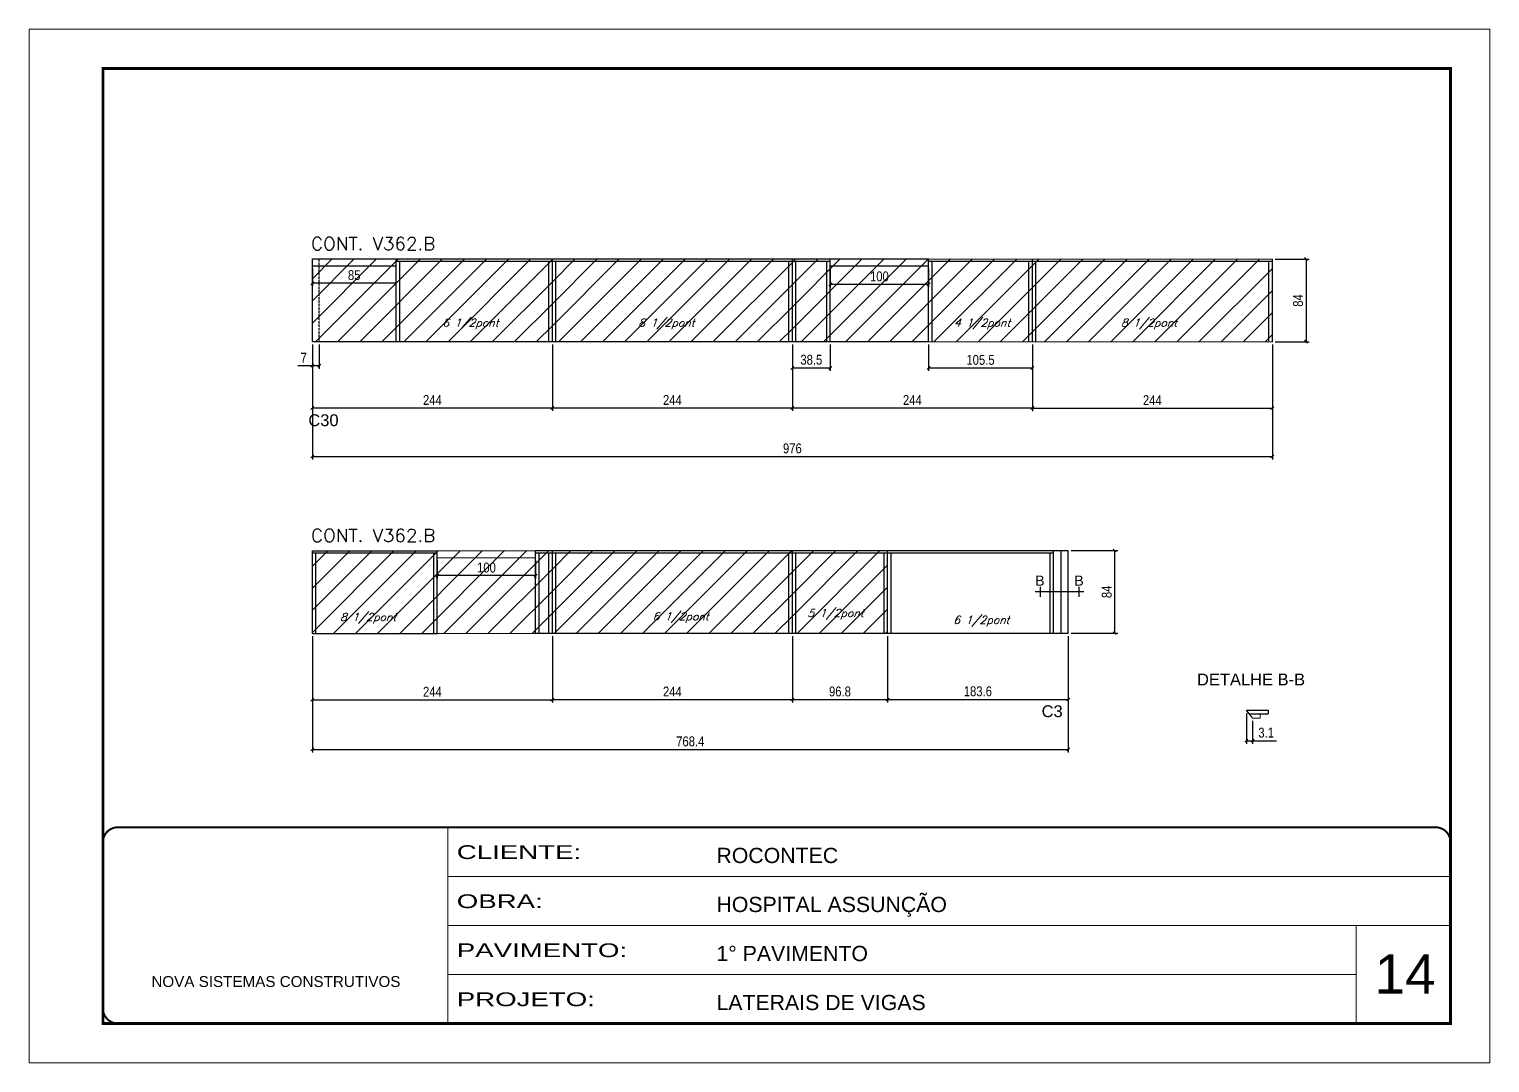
# Model space of a CAD drawing. Extents: x 137137 to 143418, y 10464 to 34486.
# Drawn here: x 138736 to 140221, y 29990 to 31040 of the extents above; entities that cross this region are included whole.
import ezdxf
from ezdxf.enums import TextEntityAlignment as Align

# ---------------------------------------------------------------- set-up
doc = ezdxf.new("R2010")
doc.units = 0
for name, pattern in [('CONTINUO', [0]), ('DASHED', [0.75, 0.5, -0.25]), ('HIDDEN', [0.375, 0.25, -0.125])]:
    doc.linetypes.add(name, pattern=pattern)
for name, color, linetype in [('5', 5, 'Continuous'), ('COTA', 241, 'Continuous'), ('detalhes', 4, 'Continuous'), ('Painéis', 200, 'Continuous'), ('SARR_2.2x7', 40, 'Continuous'), ('SARR_3.5x7', 81, 'Continuous'), ('texto', 7, 'Continuous')]:
    doc.layers.add(name, color=color, linetype=linetype)
for name, color, linetype, lineweight in [('CARIMBO', 255, 'Continuous', 9), ('Folhas', 255, 'Continuous', 9), ('Hachura', 251, 'Continuous', 9), ('Sarr 2.2x7', 40, 'Continuous', 9), ('SARRAFO DE PRESSAO', 251, 'DASHED', 9), ('Texto Seção', 7, 'Continuous', 15)]:
    doc.layers.add(name, color=color, linetype=linetype, lineweight=lineweight)
doc.styles.add('ARIAL', font='arial.ttf')
doc.styles.add('COTA TECNICA', font='techl___.ttf', dxfattribs={"height": 10})
doc.styles.add('REGUA-120', font='ROMANS.shx', dxfattribs={"height": 15})
doc.styles.add('Romans', font='romans.shx')
doc.styles.get("Standard").update_dxf_attribs({"font": 'arial.ttf'})
doc.styles.add('Tecnologia', font='')
doc.styles.get('Tecnologia').set_extended_font_data('Forgotten Futurist')
doc.dimstyles.new('PAINEL', dxfattribs={"dimtxt": 10, "dimasz": 3, "dimexe": 3, "dimexo": 3, "dimgap": 3, "dimtad": 1, "dimdec": 1, "dimzin": 12, "dimdsep": 46, "dimtxsty": 'COTA TECNICA', "dimblk1": 'OBLIQUE', "dimblk2": 'OBLIQUE', "dimsah": 1, "dimcen": 0.9, "dimclrd": 4, "dimclre": 4, "dimclrt": 240, "dimadec": 1, "dimazin": 3, "dimtfac": 1, "dimtdec": 1, "dimtmove": 0, "dimatfit": 3, "dimfxl": 1, "dimtolj": 1, "dimtzin": 12, "dimarcsym": 0})
pattern_1 = [(45, (-1598.5, -2297.15), (-11.2253202, 11.2253202), [])]

# ---------------------------------------------------------------- blocks, each defined once
blk = doc.blocks.new('9999999999')
at = {"color": 30, "linetype": 'CONTINUO'}
for p, q in [((98564.6, 34230.2), (98564.6, 34429.4)), ((98564.6, 34379.6), (99584, 34379.6)), ((98564.6, 34329.8), (99488, 34329.8)), ((99584, 34329.8), (99488, 34329.8)), ((99488, 34329.8), (99488, 34230.2)), ((98564.6, 34280), (99488, 34280))]:
    blk.add_line(p, q, dxfattribs=at)
at = {"color": 30, "linetype": 'CONTINUO', "const_width": 2}
blk.add_lwpolyline([(99584, 34230.2), (99584, 34414.4, 0.414214), (99569, 34429.4), (98229, 34429.4, 0.414214), (98214, 34414.4), (98214, 34245.2, 0.414214), (98229, 34230.2), (99584, 34230.2)], format="xyb", dxfattribs=at)
at = {"layer": 'Folhas'}
blk.add_lwpolyline([(98139, 34190.2), (99624, 34190.2), (99624, 35240.2), (98139, 35240.2)], close=True, dxfattribs=at)
at = {"layer": 'Folhas', "color": 30, "const_width": 3}
blk.add_lwpolyline([(98214, 34230.2), (99584, 34230.2), (99584, 35200.2), (98214, 35200.2)], close=True, dxfattribs=at)
at = {"color": 7, "linetype": 'Continuous', "ltscale": 5, "style": 'ARIAL'}
for s, height, p in [('ROCONTEC', 15.48, (98837.7, 34393.1)), ('HOSPITAL ASSUNÇÃO', 15.483, (98837.7, 34343.3)), ('1° PAVIMENTO', 15.483, (98837.7, 34293.5)), ('NOVA SISTEMAS CONSTRUTIVOS', 11.059, (98263.2, 34267.2)), ('LATERAIS DE VIGAS', 15.483, (98837.7, 34243.7))]:
    blk.add_text(s, height=height, dxfattribs=at).set_placement(p)
at = {"layer": 'Folhas', "color": 7, "style": 'Tecnologia', "width": 1.5}
for s, p in [('CLIENTE:', (98573.7, 34397.2)), ('OBRA:', (98573.7, 34347.3)), ('PAVIMENTO:', (98573.7, 34297.5)), ('PROJETO:', (98573.7, 34247.7))]:
    blk.add_text(s, height=14, dxfattribs=at).set_placement(p)
blk = doc.blocks.new('_Oblique')
at = {"color": 0, "linetype": 'ByBlock', "lineweight": -2}
blk.add_line((-0.5, -0.5), (0.5, 0.5), dxfattribs=at)
blk = doc.blocks.new('*D47')
at = {"layer": 'COTA', "color": 4, "lineweight": -2, "ltscale": 25, "transparency": 16777216}
for p, q in [((139023.7, 30719.7), (139023.7, 30652.3)), ((139267.7, 30719.7), (139267.7, 30652.3)), ((139023.7, 30655.3), (139267.7, 30655.3))]:
    blk.add_line(p, q, dxfattribs=at)
at = {"layer": 'Defpoints', "color": 0, "ltscale": 25, "transparency": 16777216}
for p in [(139023.7, 30722.7), (139267.7, 30722.7), (139267.7, 30655.3)]:
    blk.add_point(p, dxfattribs=at)
at = {"layer": 'COTA', "color": 4, "lineweight": -2, "ltscale": 25, "transparency": 16777216, "xscale": 3, "yscale": 3, "zscale": 3, "rotation": 180}
blk.add_blockref('_Oblique', (139023.7, 30655.3), dxfattribs=at)
at = {"layer": 'COTA', "color": 4, "lineweight": -2, "ltscale": 25, "transparency": 16777216, "xscale": 3, "yscale": 3, "zscale": 3}
blk.add_blockref('_Oblique', (139267.7, 30655.3), dxfattribs=at)
at = {"layer": 'COTA', "color": 240, "ltscale": 25, "transparency": 16777216, "insert": (139145.7, 30663.4), "char_height": 10, "attachment_point": 5, "style": 'COTA TECNICA'}
blk.add_mtext('\\A1;244', dxfattribs=at)
blk = doc.blocks.new('*D48')
at = {"layer": 'COTA', "color": 4, "lineweight": -2, "ltscale": 25, "transparency": 16777216}
for p, q in [((139267.7, 30719.7), (139267.7, 30652.3)), ((139511.7, 30719.7), (139511.7, 30652.3)), ((139267.7, 30655.3), (139511.7, 30655.3))]:
    blk.add_line(p, q, dxfattribs=at)
at = {"layer": 'Defpoints', "color": 0, "ltscale": 25, "transparency": 16777216}
for p in [(139267.7, 30722.7), (139511.7, 30722.7), (139511.7, 30655.3)]:
    blk.add_point(p, dxfattribs=at)
at = {"layer": 'COTA', "color": 4, "lineweight": -2, "ltscale": 25, "transparency": 16777216, "xscale": 3, "yscale": 3, "zscale": 3, "rotation": 180}
blk.add_blockref('_Oblique', (139267.7, 30655.3), dxfattribs=at)
at = {"layer": 'COTA', "color": 4, "lineweight": -2, "ltscale": 25, "transparency": 16777216, "xscale": 3, "yscale": 3, "zscale": 3}
blk.add_blockref('_Oblique', (139511.7, 30655.3), dxfattribs=at)
at = {"layer": 'COTA', "color": 240, "ltscale": 25, "transparency": 16777216, "insert": (139389.7, 30663.4), "char_height": 10, "attachment_point": 5, "style": 'COTA TECNICA'}
blk.add_mtext('\\A1;244', dxfattribs=at)
blk = doc.blocks.new('*D49')
at = {"layer": 'COTA', "color": 4, "lineweight": -2, "ltscale": 25, "transparency": 16777216}
for p, q in [((139511.7, 30719.7), (139511.7, 30652.3)), ((139755.7, 30719.7), (139755.7, 30652.3)), ((139511.7, 30655.3), (139755.7, 30655.3))]:
    blk.add_line(p, q, dxfattribs=at)
at = {"layer": 'Defpoints', "color": 0, "ltscale": 25, "transparency": 16777216}
for p in [(139511.7, 30722.7), (139755.7, 30722.7), (139755.7, 30655.3)]:
    blk.add_point(p, dxfattribs=at)
at = {"layer": 'COTA', "color": 4, "lineweight": -2, "ltscale": 25, "transparency": 16777216, "xscale": 3, "yscale": 3, "zscale": 3, "rotation": 180}
blk.add_blockref('_Oblique', (139511.7, 30655.3), dxfattribs=at)
at = {"layer": 'COTA', "color": 4, "lineweight": -2, "ltscale": 25, "transparency": 16777216, "xscale": 3, "yscale": 3, "zscale": 3}
blk.add_blockref('_Oblique', (139755.7, 30655.3), dxfattribs=at)
at = {"layer": 'COTA', "color": 240, "ltscale": 25, "transparency": 16777216, "insert": (139633.7, 30663.4), "char_height": 10, "attachment_point": 5, "style": 'COTA TECNICA'}
blk.add_mtext('\\A1;244', dxfattribs=at)
blk = doc.blocks.new('*D50')
at = {"layer": 'COTA', "color": 4, "lineweight": -2, "ltscale": 25, "transparency": 16777216}
for p, q in [((139755.7, 30719.7), (139755.7, 30652.1)), ((139999.7, 30719.5), (139999.7, 30652.1)), ((139755.7, 30655.1), (139999.7, 30655.1))]:
    blk.add_line(p, q, dxfattribs=at)
at = {"layer": 'Defpoints', "color": 0, "ltscale": 25, "transparency": 16777216}
for p in [(139755.7, 30722.7), (139999.7, 30722.5), (139999.7, 30655.1)]:
    blk.add_point(p, dxfattribs=at)
at = {"layer": 'COTA', "color": 4, "lineweight": -2, "ltscale": 25, "transparency": 16777216, "xscale": 3, "yscale": 3, "zscale": 3, "rotation": 180}
blk.add_blockref('_Oblique', (139755.7, 30655.1), dxfattribs=at)
at = {"layer": 'COTA', "color": 4, "lineweight": -2, "ltscale": 25, "transparency": 16777216, "xscale": 3, "yscale": 3, "zscale": 3}
blk.add_blockref('_Oblique', (139999.7, 30655.1), dxfattribs=at)
at = {"layer": 'COTA', "color": 240, "ltscale": 25, "transparency": 16777216, "insert": (139877.7, 30663.2), "char_height": 10, "attachment_point": 5, "style": 'COTA TECNICA'}
blk.add_mtext('\\A1;244', dxfattribs=at)
blk = doc.blocks.new('*D51')
at = {"layer": 'COTA', "color": 4, "lineweight": -2, "ltscale": 25, "transparency": 16777216}
for p, q in [((139023.7, 30796.7), (139023.7, 30779)), ((139108.7, 30796.7), (139108.7, 30779)), ((139108.7, 30782), (139023.7, 30782))]:
    blk.add_line(p, q, dxfattribs=at)
at = {"layer": 'Defpoints', "color": 0, "ltscale": 25, "transparency": 16777216}
for p in [(139023.7, 30799.7), (139108.7, 30799.7), (139023.7, 30782)]:
    blk.add_point(p, dxfattribs=at)
at = {"layer": 'COTA', "color": 4, "lineweight": -2, "ltscale": 25, "transparency": 16777216, "xscale": 3, "yscale": 3, "zscale": 3, "rotation": 180}
blk.add_blockref('_Oblique', (139023.7, 30782), dxfattribs=at)
at = {"layer": 'COTA', "color": 4, "lineweight": -2, "ltscale": 25, "transparency": 16777216, "xscale": 3, "yscale": 3, "zscale": 3}
blk.add_blockref('_Oblique', (139108.7, 30782), dxfattribs=at)
at = {"layer": 'COTA', "color": 240, "ltscale": 25, "transparency": 16777216, "insert": (139066.2, 30790.2), "char_height": 10, "attachment_point": 5, "style": 'COTA TECNICA'}
blk.add_mtext('\\A1;85', dxfattribs=at)
blk = doc.blocks.new('*D52')
at = {"layer": 'COTA', "color": 4, "lineweight": -2, "ltscale": 25, "transparency": 16777216}
for p, q in [((139550.2, 30796.7), (139550.2, 30777.8)), ((139650.2, 30796.7), (139650.2, 30777.8)), ((139650.2, 30780.8), (139550.2, 30780.8))]:
    blk.add_line(p, q, dxfattribs=at)
at = {"layer": 'Defpoints', "color": 0, "ltscale": 25, "transparency": 16777216}
for p in [(139550.2, 30799.7), (139650.2, 30799.7), (139550.2, 30780.8)]:
    blk.add_point(p, dxfattribs=at)
at = {"layer": 'COTA', "color": 4, "lineweight": -2, "ltscale": 25, "transparency": 16777216, "xscale": 3, "yscale": 3, "zscale": 3, "rotation": 180}
blk.add_blockref('_Oblique', (139550.2, 30780.8), dxfattribs=at)
at = {"layer": 'COTA', "color": 4, "lineweight": -2, "ltscale": 25, "transparency": 16777216, "xscale": 3, "yscale": 3, "zscale": 3}
blk.add_blockref('_Oblique', (139650.2, 30780.8), dxfattribs=at)
at = {"layer": 'COTA', "color": 240, "ltscale": 25, "transparency": 16777216, "insert": (139600.2, 30788.9), "char_height": 10, "attachment_point": 5, "style": 'COTA TECNICA'}
blk.add_mtext('\\A1;100', dxfattribs=at)
blk = doc.blocks.new('*D56')
at = {"layer": 'COTA', "color": 4, "lineweight": -2, "ltscale": 25, "transparency": 16777216}
for p, q in [((139023.7, 30423.3), (139023.7, 30355.9)), ((139267.7, 30423.5), (139267.7, 30355.9)), ((139023.7, 30358.9), (139267.7, 30358.9))]:
    blk.add_line(p, q, dxfattribs=at)
at = {"layer": 'Defpoints', "color": 0, "ltscale": 25, "transparency": 16777216}
for p in [(139023.7, 30426.3), (139267.7, 30426.5), (139267.7, 30358.9)]:
    blk.add_point(p, dxfattribs=at)
at = {"layer": 'COTA', "color": 4, "lineweight": -2, "ltscale": 25, "transparency": 16777216, "xscale": 3, "yscale": 3, "zscale": 3, "rotation": 180}
blk.add_blockref('_Oblique', (139023.7, 30358.9), dxfattribs=at)
at = {"layer": 'COTA', "color": 4, "lineweight": -2, "ltscale": 25, "transparency": 16777216, "xscale": 3, "yscale": 3, "zscale": 3}
blk.add_blockref('_Oblique', (139267.7, 30358.9), dxfattribs=at)
at = {"layer": 'COTA', "color": 240, "ltscale": 25, "transparency": 16777216, "insert": (139145.7, 30367), "char_height": 10, "attachment_point": 5, "style": 'COTA TECNICA'}
blk.add_mtext('\\A1;244', dxfattribs=at)
blk = doc.blocks.new('*D57')
at = {"layer": 'COTA', "color": 4, "lineweight": -2, "ltscale": 25, "transparency": 16777216}
for p, q in [((139267.7, 30423.5), (139267.7, 30356.1)), ((139511.7, 30423.5), (139511.7, 30356.1)), ((139267.7, 30359.1), (139511.7, 30359.1))]:
    blk.add_line(p, q, dxfattribs=at)
at = {"layer": 'Defpoints', "color": 0, "ltscale": 25, "transparency": 16777216}
for p in [(139267.7, 30426.5), (139511.7, 30426.5), (139511.7, 30359.1)]:
    blk.add_point(p, dxfattribs=at)
at = {"layer": 'COTA', "color": 4, "lineweight": -2, "ltscale": 25, "transparency": 16777216, "xscale": 3, "yscale": 3, "zscale": 3, "rotation": 180}
blk.add_blockref('_Oblique', (139267.7, 30359.1), dxfattribs=at)
at = {"layer": 'COTA', "color": 4, "lineweight": -2, "ltscale": 25, "transparency": 16777216, "xscale": 3, "yscale": 3, "zscale": 3}
blk.add_blockref('_Oblique', (139511.7, 30359.1), dxfattribs=at)
at = {"layer": 'COTA', "color": 240, "ltscale": 25, "transparency": 16777216, "insert": (139389.7, 30367.2), "char_height": 10, "attachment_point": 5, "style": 'COTA TECNICA'}
blk.add_mtext('\\A1;244', dxfattribs=at)
blk = doc.blocks.new('*D53')
at = {"layer": 'COTA', "color": 4, "lineweight": -2, "ltscale": 25, "transparency": 16777216}
for p, q in [((139511.7, 30423.5), (139511.7, 30356.1)), ((139608.5, 30423.5), (139608.5, 30356.1)), ((139511.7, 30359.1), (139608.5, 30359.1))]:
    blk.add_line(p, q, dxfattribs=at)
at = {"layer": 'Defpoints', "color": 0, "ltscale": 25, "transparency": 16777216}
for p in [(139511.7, 30426.5), (139608.5, 30426.5), (139608.5, 30359.1)]:
    blk.add_point(p, dxfattribs=at)
at = {"layer": 'COTA', "color": 4, "lineweight": -2, "ltscale": 25, "transparency": 16777216, "xscale": 3, "yscale": 3, "zscale": 3, "rotation": 180}
blk.add_blockref('_Oblique', (139511.7, 30359.1), dxfattribs=at)
at = {"layer": 'COTA', "color": 4, "lineweight": -2, "ltscale": 25, "transparency": 16777216, "xscale": 3, "yscale": 3, "zscale": 3}
blk.add_blockref('_Oblique', (139608.5, 30359.1), dxfattribs=at)
at = {"layer": 'COTA', "color": 240, "ltscale": 25, "transparency": 16777216, "insert": (139560.1, 30367.2), "char_height": 10, "attachment_point": 5, "style": 'COTA TECNICA'}
blk.add_mtext('\\A1;96.8', dxfattribs=at)
blk = doc.blocks.new('*D54')
at = {"layer": 'COTA', "color": 4, "lineweight": -2, "ltscale": 25, "transparency": 16777216}
for p, q in [((139608.5, 30423.5), (139608.5, 30356.1)), ((139792.2, 30423.5), (139792.2, 30356.1)), ((139608.5, 30359.1), (139792.2, 30359.1))]:
    blk.add_line(p, q, dxfattribs=at)
at = {"layer": 'Defpoints', "color": 0, "ltscale": 25, "transparency": 16777216}
for p in [(139608.5, 30426.5), (139792.2, 30426.5), (139792.2, 30359.1)]:
    blk.add_point(p, dxfattribs=at)
at = {"layer": 'COTA', "color": 4, "lineweight": -2, "ltscale": 25, "transparency": 16777216, "xscale": 3, "yscale": 3, "zscale": 3, "rotation": 180}
blk.add_blockref('_Oblique', (139608.5, 30359.1), dxfattribs=at)
at = {"layer": 'COTA', "color": 4, "lineweight": -2, "ltscale": 25, "transparency": 16777216, "xscale": 3, "yscale": 3, "zscale": 3}
blk.add_blockref('_Oblique', (139792.2, 30359.1), dxfattribs=at)
at = {"layer": 'COTA', "color": 240, "ltscale": 25, "transparency": 16777216, "insert": (139700.3, 30367.4), "char_height": 10, "attachment_point": 5, "style": 'COTA TECNICA'}
blk.add_mtext('\\A1;183.6', dxfattribs=at)
blk = doc.blocks.new('*D55')
at = {"layer": 'COTA', "color": 4, "lineweight": -2, "ltscale": 25, "transparency": 16777216}
for p, q in [((139795.2, 30510.5), (139842.5, 30510.5)), ((139839.5, 30426.5), (139839.5, 30510.5)), ((139795.2, 30426.5), (139842.5, 30426.5))]:
    blk.add_line(p, q, dxfattribs=at)
at = {"layer": 'Defpoints', "color": 0, "ltscale": 25, "transparency": 16777216}
for p in [(139792.2, 30510.5), (139839.5, 30510.5), (139792.2, 30426.5)]:
    blk.add_point(p, dxfattribs=at)
at = {"layer": 'COTA', "color": 4, "lineweight": -2, "ltscale": 25, "transparency": 16777216, "xscale": 3, "yscale": 3, "zscale": 3}
for p, rotation in [((139839.5, 30510.5), 90), ((139839.5, 30426.5), 270)]:
    blk.add_blockref('_Oblique', p, dxfattribs=dict(at, rotation=rotation))
at = {"layer": 'COTA', "color": 240, "ltscale": 25, "transparency": 16777216, "insert": (139831.4, 30468.5), "char_height": 10, "attachment_point": 5, "rotation": 90, "style": 'COTA TECNICA'}
blk.add_mtext('\\A1;84', dxfattribs=at)
blk = doc.blocks.new('*D58')
at = {"layer": 'COTA', "color": 4, "lineweight": -2, "ltscale": 25, "transparency": 16777216}
for p, q in [((139150.7, 30500.2), (139150.7, 30482)), ((139250.7, 30500.5), (139250.7, 30482)), ((139250.7, 30485), (139150.7, 30485))]:
    blk.add_line(p, q, dxfattribs=at)
at = {"layer": 'Defpoints', "color": 0, "ltscale": 25, "transparency": 16777216}
for p in [(139150.7, 30503.2), (139250.7, 30503.5), (139150.7, 30485)]:
    blk.add_point(p, dxfattribs=at)
at = {"layer": 'COTA', "color": 4, "lineweight": -2, "ltscale": 25, "transparency": 16777216, "xscale": 3, "yscale": 3, "zscale": 3, "rotation": 180}
blk.add_blockref('_Oblique', (139150.7, 30485), dxfattribs=at)
at = {"layer": 'COTA', "color": 4, "lineweight": -2, "ltscale": 25, "transparency": 16777216, "xscale": 3, "yscale": 3, "zscale": 3}
blk.add_blockref('_Oblique', (139250.7, 30485), dxfattribs=at)
at = {"layer": 'COTA', "color": 240, "ltscale": 25, "transparency": 16777216, "insert": (139200.7, 30493.1), "char_height": 10, "attachment_point": 5, "style": 'COTA TECNICA'}
blk.add_mtext('\\A1;100', dxfattribs=at)
blk = doc.blocks.new('*D59')
at = {"layer": 'COTA', "color": 4, "lineweight": -2, "ltscale": 25, "transparency": 16777216}
for p, q in [((140002.7, 30806.5), (140037, 30806.5)), ((140034, 30806.5), (140034, 30722.5)), ((140002.7, 30722.5), (140037, 30722.5))]:
    blk.add_line(p, q, dxfattribs=at)
at = {"layer": 'Defpoints', "color": 0, "ltscale": 25, "transparency": 16777216}
for p in [(139999.7, 30806.5), (139999.7, 30722.5), (140034, 30722.5)]:
    blk.add_point(p, dxfattribs=at)
at = {"layer": 'COTA', "color": 4, "lineweight": -2, "ltscale": 25, "transparency": 16777216, "xscale": 3, "yscale": 3, "zscale": 3}
for p, rotation in [((140034, 30806.5), 90), ((140034, 30722.5), 270)]:
    blk.add_blockref('_Oblique', p, dxfattribs=dict(at, rotation=rotation))
at = {"layer": 'COTA', "color": 240, "ltscale": 25, "transparency": 16777216, "insert": (140025.9, 30764.5), "char_height": 10, "attachment_point": 5, "rotation": 90, "style": 'COTA TECNICA'}
blk.add_mtext('\\A1;84', dxfattribs=at)
blk = doc.blocks.new('*D163')
at = {"layer": 'COTA', "color": 4, "lineweight": -2, "ltscale": 25, "transparency": 16777216}
for p, q in [((139511.7, 30719.7), (139511.7, 30693)), ((139550.2, 30719.7), (139550.2, 30693)), ((139511.7, 30696), (139550.2, 30696))]:
    blk.add_line(p, q, dxfattribs=at)
at = {"layer": 'Defpoints', "color": 0, "ltscale": 25, "transparency": 16777216}
for p in [(139511.7, 30722.7), (139550.2, 30722.7), (139550.2, 30696)]:
    blk.add_point(p, dxfattribs=at)
at = {"layer": 'COTA', "color": 4, "lineweight": -2, "ltscale": 25, "transparency": 16777216, "xscale": 3, "yscale": 3, "zscale": 3, "rotation": 180}
blk.add_blockref('_Oblique', (139511.7, 30696), dxfattribs=at)
at = {"layer": 'COTA', "color": 4, "lineweight": -2, "ltscale": 25, "transparency": 16777216, "xscale": 3, "yscale": 3, "zscale": 3}
blk.add_blockref('_Oblique', (139550.2, 30696), dxfattribs=at)
at = {"layer": 'COTA', "color": 240, "ltscale": 25, "transparency": 16777216, "insert": (139531, 30704.2), "char_height": 10, "attachment_point": 5, "style": 'COTA TECNICA'}
blk.add_mtext('\\A1;38.5', dxfattribs=at)
blk = doc.blocks.new('*D164')
at = {"layer": 'COTA', "color": 4, "lineweight": -2, "ltscale": 25, "transparency": 16777216}
for p, q in [((139650.2, 30719.7), (139650.2, 30693)), ((139755.7, 30719.7), (139755.7, 30693)), ((139650.2, 30696), (139755.7, 30696))]:
    blk.add_line(p, q, dxfattribs=at)
at = {"layer": 'Defpoints', "color": 0, "ltscale": 25, "transparency": 16777216}
for p in [(139650.2, 30722.7), (139755.7, 30722.7), (139755.7, 30696)]:
    blk.add_point(p, dxfattribs=at)
at = {"layer": 'COTA', "color": 4, "lineweight": -2, "ltscale": 25, "transparency": 16777216, "xscale": 3, "yscale": 3, "zscale": 3, "rotation": 180}
blk.add_blockref('_Oblique', (139650.2, 30696), dxfattribs=at)
at = {"layer": 'COTA', "color": 4, "lineweight": -2, "ltscale": 25, "transparency": 16777216, "xscale": 3, "yscale": 3, "zscale": 3}
blk.add_blockref('_Oblique', (139755.7, 30696), dxfattribs=at)
at = {"layer": 'COTA', "color": 240, "ltscale": 25, "transparency": 16777216, "insert": (139703, 30704.1), "char_height": 10, "attachment_point": 5, "style": 'COTA TECNICA'}
blk.add_mtext('\\A1;105.5', dxfattribs=at)
blk = doc.blocks.new('*D2347')
at = {"layer": 'COTA', "color": 4, "lineweight": -2, "ltscale": 25, "transparency": 16777216}
for p, q in [((139023.7, 30719.7), (139023.7, 30603)), ((139999.7, 30719.7), (139999.7, 30603)), ((139023.7, 30606), (139999.7, 30606))]:
    blk.add_line(p, q, dxfattribs=at)
at = {"layer": 'Defpoints', "color": 0, "ltscale": 25, "transparency": 16777216}
for p in [(139023.7, 30722.7), (139999.7, 30722.7), (139999.7, 30606)]:
    blk.add_point(p, dxfattribs=at)
at = {"layer": 'COTA', "color": 4, "lineweight": -2, "ltscale": 25, "transparency": 16777216, "xscale": 3, "yscale": 3, "zscale": 3, "rotation": 180}
blk.add_blockref('_Oblique', (139023.7, 30606), dxfattribs=at)
at = {"layer": 'COTA', "color": 4, "lineweight": -2, "ltscale": 25, "transparency": 16777216, "xscale": 3, "yscale": 3, "zscale": 3}
blk.add_blockref('_Oblique', (139999.7, 30606), dxfattribs=at)
at = {"layer": 'COTA', "color": 240, "ltscale": 25, "transparency": 16777216, "insert": (139511.7, 30614.2), "char_height": 10, "attachment_point": 5, "style": 'COTA TECNICA'}
blk.add_mtext('\\A1;976', dxfattribs=at)
blk = doc.blocks.new('*D2348')
at = {"layer": 'COTA', "color": 4, "lineweight": -2, "ltscale": 25, "transparency": 16777216}
for p, q in [((139023.7, 30423.3), (139023.7, 30305.4)), ((139792.2, 30423.5), (139792.2, 30305.4)), ((139023.7, 30308.4), (139792.2, 30308.4))]:
    blk.add_line(p, q, dxfattribs=at)
at = {"layer": 'Defpoints', "color": 0, "ltscale": 25, "transparency": 16777216}
for p in [(139023.7, 30426.3), (139792.2, 30426.5), (139792.2, 30308.4)]:
    blk.add_point(p, dxfattribs=at)
at = {"layer": 'COTA', "color": 4, "lineweight": -2, "ltscale": 25, "transparency": 16777216, "xscale": 3, "yscale": 3, "zscale": 3, "rotation": 180}
blk.add_blockref('_Oblique', (139023.7, 30308.4), dxfattribs=at)
at = {"layer": 'COTA', "color": 4, "lineweight": -2, "ltscale": 25, "transparency": 16777216, "xscale": 3, "yscale": 3, "zscale": 3}
blk.add_blockref('_Oblique', (139792.2, 30308.4), dxfattribs=at)
at = {"layer": 'COTA', "color": 240, "ltscale": 25, "transparency": 16777216, "insert": (139407.9, 30316.5), "char_height": 10, "attachment_point": 5, "style": 'COTA TECNICA'}
blk.add_mtext('\\A1;768.4', dxfattribs=at)
blk = doc.blocks.new('*D2359')
at = {"layer": 'COTA', "color": 4, "lineweight": -2, "ltscale": 25, "transparency": 16777216}
for p, q in [((139023.7, 30719.7), (139023.7, 30695.2)), ((139030.7, 30719.7), (139030.7, 30695.2)), ((139023.7, 30698.2), (139009, 30698.2)), ((139030.7, 30698.2), (139023.7, 30698.2))]:
    blk.add_line(p, q, dxfattribs=at)
at = {"layer": 'Defpoints', "color": 0, "ltscale": 25, "transparency": 16777216}
for p in [(139023.7, 30722.7), (139030.7, 30722.7), (139023.7, 30698.2)]:
    blk.add_point(p, dxfattribs=at)
at = {"layer": 'COTA', "color": 4, "lineweight": -2, "ltscale": 25, "transparency": 16777216, "xscale": 3, "yscale": 3, "zscale": 3, "rotation": 180}
blk.add_blockref('_Oblique', (139023.7, 30698.2), dxfattribs=at)
at = {"layer": 'COTA', "color": 4, "lineweight": -2, "ltscale": 25, "transparency": 16777216, "xscale": 3, "yscale": 3, "zscale": 3}
blk.add_blockref('_Oblique', (139030.7, 30698.2), dxfattribs=at)
at = {"layer": 'COTA', "color": 240, "ltscale": 25, "transparency": 16777216, "insert": (139014.8, 30706.3), "char_height": 10, "attachment_point": 5, "style": 'COTA TECNICA'}
blk.add_mtext('\\A1;7', dxfattribs=at)
blk = doc.blocks.new('*D2363')
at = {"layer": 'COTA', "color": 4, "linetype": 'ByBlock', "lineweight": -2, "transparency": 16777216}
for p, q in [((139973.4, 30345.3), (139973.4, 30314.2)), ((139979.7, 30337.3), (139979.7, 30314.2)), ((139973.4, 30317.2), (139979.7, 30317.2)), ((139979.7, 30317.2), (140004, 30317.2))]:
    blk.add_line(p, q, dxfattribs=at)
at = {"layer": 'Defpoints', "color": 0, "linetype": 'ByBlock', "transparency": 16777216}
for p in [(139973.4, 30348.3), (139979.7, 30340.3), (139979.7, 30317.2)]:
    blk.add_point(p, dxfattribs=at)
at = {"layer": 'COTA', "color": 4, "linetype": 'ByBlock', "lineweight": -2, "transparency": 16777216, "xscale": 3, "yscale": 3, "zscale": 3, "rotation": 180}
blk.add_blockref('_Oblique', (139973.4, 30317.2), dxfattribs=at)
at = {"layer": 'COTA', "color": 4, "linetype": 'ByBlock', "lineweight": -2, "transparency": 16777216, "xscale": 3, "yscale": 3, "zscale": 3}
blk.add_blockref('_Oblique', (139979.7, 30317.2), dxfattribs=at)
at = {"layer": 'COTA', "color": 240, "linetype": 'ByBlock', "transparency": 16777216, "insert": (139993.4, 30325.4), "char_height": 10, "attachment_point": 5, "style": 'COTA TECNICA'}
blk.add_mtext('\\A1;3.1', dxfattribs=at)

msp = doc.modelspace()

# ---------------------------------------------------------------- hatches: boundary and pattern name
at = {"layer": 'Hachura', "linetype": 'ByBlock'}
h = msp.add_hatch(dxfattribs=at)
h.set_pattern_fill('ANSI31', color=256, scale=5)
h.set_pattern_definition(pattern_1)
h.paths.add_polyline_path([(139267.71, 30722.65), (139267.71, 30806.65), (139108.71, 30806.65), (139023.71, 30806.65), (139023.71, 30722.65), (139108.71, 30722.65)])
h = msp.add_hatch(dxfattribs=at)
h.set_pattern_fill('ANSI31', color=256, scale=5)
h.set_pattern_definition(pattern_1)
h.paths.add_polyline_path([(139511.71, 30722.65), (139511.71, 30806.65), (139267.71, 30806.65), (139267.71, 30722.65)])
h = msp.add_hatch(dxfattribs=at)
h.set_pattern_fill('ANSI31', color=256, scale=5)
h.set_pattern_definition(pattern_1)
h.paths.add_polyline_path([(139650.21, 30722.65), (139755.71, 30722.59), (139755.71, 30806.59), (139650.21, 30806.65), (139550.21, 30806.65), (139511.71, 30806.65), (139511.71, 30722.65), (139550.21, 30722.65)])
h = msp.add_hatch(dxfattribs=at)
h.set_pattern_fill('ANSI31', color=256, scale=5)
h.set_pattern_definition(pattern_1)
h.paths.add_polyline_path([(139999.71, 30722.46), (139999.71, 30806.46), (139755.71, 30806.59), (139755.71, 30722.59)])
h = msp.add_hatch(dxfattribs=at)
h.set_pattern_fill('ANSI31', color=256, scale=5)
h.set_pattern_definition(pattern_1)
h.paths.add_polyline_path([(139250.6, 30426.46), (139267.71, 30426.46), (139267.71, 30510.46), (139250.49, 30510.46), (139150.69, 30510.19), (139023.71, 30510.26), (139023.71, 30426.26), (139150.78, 30426.19)])
h = msp.add_hatch(dxfattribs=at)
h.set_pattern_fill('ANSI31', color=256, scale=5)
h.set_pattern_definition(pattern_1)
h.paths.add_polyline_path([(139267.71, 30510.46), (139267.71, 30426.46), (139511.71, 30426.46), (139511.71, 30510.46)])
h = msp.add_hatch(dxfattribs=at)
h.set_pattern_fill('ANSI31', color=256, scale=5)
h.set_pattern_definition(pattern_1)
h.paths.add_polyline_path([(139608.51, 30426.46), (139608.51, 30510.46), (139511.71, 30510.46), (139511.71, 30426.46)])

# ---------------------------------------------------------------- linework, layer by layer
at = {"layer": 'detalhes'}
for p, q in [((139763.6, 30473.46), (139763.6, 30463.46)), ((139802.97, 30473.46), (139802.97, 30463.46)), ((139807.97, 30468.46), (139758.6, 30468.46))]:
    msp.add_line(p, q, dxfattribs=at)
at = {"layer": 'Painéis'}
for p, q in [((139023.71, 30806.65), (139108.71, 30806.65)), ((139108.71, 30806.65), (139550.21, 30806.65)), ((139550.21, 30806.65), (139650.21, 30806.65)), ((139650.21, 30806.65), (139999.71, 30806.46)), ((139023.71, 30722.65), (139108.71, 30722.65)), ((139108.71, 30722.65), (139550.21, 30722.65)), ((139550.21, 30722.65), (139650.21, 30722.65)), ((139650.16, 30722.65), (139999.71, 30722.46)), ((139023.71, 30510.26), (139150.69, 30510.19)), ((139150.69, 30510.19), (139250.49, 30510.46)), ((139250.49, 30510.46), (139792.16, 30510.46)), ((139023.71, 30426.26), (139150.64, 30426.19)), ((139150.91, 30426.19), (139250.71, 30426.46)), ((139250.49, 30426.46), (139792.16, 30426.46)), ((139973.42, 30348.29), (139995.42, 30348.29)), ((139976.24, 30344.69), (139973.42, 30348.29)), ((139976.24, 30344.69), (139995.42, 30344.69)), ((139995.42, 30348.29), (139995.42, 30344.69))]:
    msp.add_line(p, q, dxfattribs=at)
at = {"layer": 'Painéis', "ltscale": 25}
for p, q in [((139023.71, 30722.65), (139023.71, 30806.65)), ((139267.71, 30722.65), (139267.71, 30806.65)), ((139511.71, 30722.65), (139511.71, 30806.65)), ((139755.71, 30722.65), (139755.71, 30806.65)), ((139999.71, 30722.46), (139999.71, 30806.46)), ((139023.71, 30426.26), (139023.71, 30510.26)), ((139267.71, 30426.46), (139267.71, 30510.46)), ((139511.71, 30426.46), (139511.71, 30510.46)), ((139608.51, 30426.46), (139608.51, 30510.46)), ((139792.16, 30426.46), (139792.16, 30510.46))]:
    msp.add_line(p, q, dxfattribs=at)
at = {"layer": 'Sarr 2.2x7'}
for p, q in [((139979.69, 30340.29), (139976.24, 30344.69)), ((139979.69, 30340.29), (139987.42, 30340.29)), ((139987.42, 30340.29), (139987.42, 30344.69))]:
    msp.add_line(p, q, dxfattribs=at)
at = {"layer": 'SARR_2.2x7', "linetype": 'Continuous'}
for p, q in [((139023.71, 30799.65), (139108.71, 30799.65)), ((139108.71, 30804.45), (139267.71, 30804.45)), ((139267.71, 30804.45), (139511.71, 30804.45)), ((139511.71, 30804.45), (139550.21, 30804.45)), ((139550.21, 30799.65), (139650.21, 30799.65)), ((139650.21, 30804.45), (139755.71, 30804.39)), ((139755.71, 30804.39), (139999.71, 30804.26)), ((139023.71, 30508.06), (139150.69, 30507.99)), ((139150.71, 30503.19), (139250.71, 30503.46)), ((139250.71, 30508.26), (139267.71, 30508.26)), ((139267.71, 30508.26), (139511.71, 30508.26)), ((139511.71, 30508.26), (139608.51, 30508.26)), ((139608.51, 30508.26), (139777.16, 30508.26)), ((139785.16, 30426.46), (139785.16, 30510.46))]:
    msp.add_line(p, q, dxfattribs=at)
at = {"layer": 'SARR_2.2x7', "linetype": 'HIDDEN'}
msp.add_line((139030.71, 30722.65), (139030.71, 30806.65), dxfattribs=at)
at = {"layer": 'SARR_3.5x7'}
for p, q in [((139108.71, 30806.65), (139108.71, 30722.65)), ((139112.21, 30804.45), (139112.21, 30722.65)), ((139264.21, 30722.65), (139264.21, 30804.45)), ((139271.21, 30722.65), (139271.21, 30804.45)), ((139508.21, 30722.65), (139508.21, 30804.45)), ((139515.21, 30722.65), (139515.21, 30804.45)), ((139546.71, 30722.65), (139546.71, 30804.45)), ((139550.21, 30722.65), (139550.21, 30806.65)), ((139650.21, 30722.65), (139650.25, 30806.65)), ((139653.71, 30722.65), (139653.75, 30804.45)), ((139752.21, 30722.59), (139752.21, 30804.39)), ((139759.21, 30722.59), (139759.21, 30804.39)), ((139996.21, 30722.65), (139996.21, 30804.45)), ((139027.21, 30426.46), (139027.21, 30508.26)), ((139147.14, 30426.19), (139147.19, 30507.99)), ((139150.64, 30426.19), (139150.69, 30510.19)), ((139250.71, 30426.46), (139250.71, 30510.46)), ((139254.21, 30426.46), (139254.21, 30508.26)), ((139264.21, 30426.46), (139264.21, 30508.26)), ((139271.21, 30426.46), (139271.21, 30508.26)), ((139508.21, 30426.46), (139508.21, 30508.26)), ((139515.21, 30426.46), (139515.21, 30508.26)), ((139605.01, 30426.46), (139605.01, 30508.26)), ((139612.01, 30426.46), (139612.01, 30508.26)), ((139773.66, 30426.46), (139773.66, 30508.26)), ((139777.16, 30426.46), (139777.16, 30510.46))]:
    msp.add_line(p, q, dxfattribs=at)

# ---------------------------------------------------------------- block references
at = {"layer": 'SARRAFO DE PRESSAO', "color": 6, "linetype": 'ByBlock'}
msp.add_blockref('9999999999', (40596.81, -4200.15), dxfattribs=at)

# ---------------------------------------------------------------- texts
at = {"layer": '5', "linetype": 'Continuous'}
for s, p in [('C30', (139019.6, 30636.84)), ('C3', (139765.12, 30341.19))]:
    msp.add_text(s, height=12, rotation=0.00004, dxfattribs=at).set_placement(p)
at = {"layer": '5', "color": 7, "linetype": 'Continuous'}
msp.add_text('DETALHE B-B', height=12, rotation=359.99996, dxfattribs=at).set_placement((139923.1, 30373.46))
at = {"layer": 'CARIMBO', "style": 'ARIAL'}
msp.add_text('14', height=40, dxfattribs=at).set_placement((140103.65, 30060.19))
at = {"layer": 'detalhes', "color": 0, "linetype": 'Continuous', "style": 'ARIAL'}
for p in [(139763.4, 30479.87), (139803.16, 30479.87)]:
    msp.add_text('B', height=10.22, dxfattribs=at).set_placement(p, align=Align.MIDDLE_CENTER)
at = {"layer": 'texto', "color": 2, "char_height": 8, "attachment_point": 5, "style": 'Romans'}
for s, insert in [('{\\Q19;\\C256;6 1/2pont}', (139184.41, 30740.62)), ('{\\Q19;\\C256;8 1/2pont}', (139383.64, 30740.62)), ('{\\Q19;\\C256;4 1/2pont}', (139704.7, 30740.62)), ('{\\Q19;\\C256;8 1/2pont}', (139874.26, 30740.62)), ('{\\Q19;\\C256;8 1/2pont}', (139080.32, 30441.6)), ('{\\Q19;\\C256;6 1/2pont}', (139398.08, 30442.21)), ('{\\Q19;\\C256;5 1/2pont}', (139555.6, 30445.59)), ('{\\Q19;\\C256;6 1/2pont}', (139703.84, 30438.65))]:
    msp.add_mtext(s, dxfattribs=dict(at, insert=insert))
at = {"layer": 'Texto Seção', "style": 'REGUA-120', "width": 1.05}
for p in [(139022.3, 30815.67), (139022.3, 30519.28)]:
    msp.add_text('CONT. V362.B', height=13, dxfattribs=at).set_placement(p)

# ---------------------------------------------------------------- dimensions: what is measured, and where the dimension line sits
at = {"layer": 'COTA', "ltscale": 25}
for base, p1, p2, picture, middle in [((139023.71, 30782.04), (139108.71, 30799.65), (139023.71, 30799.65), '*D51', (139066.21, 30790.17)), ((139550.21, 30780.75), (139650.21, 30799.65), (139550.21, 30799.65), '*D52', (139600.21, 30788.85)), ((139023.71, 30698.23), (139030.71, 30722.65), (139023.71, 30722.65), '*D2359', (139014.85, 30706.3)), ((139267.71, 30655.31), (139023.71, 30722.65), (139267.71, 30722.65), '*D47', (139145.71, 30663.38)), ((139999.71, 30606.02), (139023.71, 30722.65), (139999.71, 30722.65), '*D2347', (139511.71, 30614.15)), ((139550.21, 30695.96), (139511.71, 30722.65), (139550.21, 30722.65), '*D163', (139530.96, 30704.2)), ((139755.71, 30695.96), (139650.21, 30722.65), (139755.71, 30722.65), '*D164', (139702.96, 30704.07)), ((139150.71, 30484.99), (139250.71, 30503.46), (139150.71, 30503.19), '*D58', (139200.71, 30493.09)), ((139792.1628, 30308.4144), (139023.7138, 30426.2632), (139792.1628, 30426.4573), '*D2348', (139407.9383, 30316.5387))]:
    dim = msp.add_linear_dim(base=base, p1=p1, p2=p2, dimstyle='PAINEL', dxfattribs=at)
    dim.commit()
    dim.dimension.update_dxf_attribs({"geometry": picture, "text_midpoint": middle})
for base, p1, p2, picture, middle in [((140033.95, 30722.46), (139999.71, 30806.46), (139999.71, 30722.46), '*D59', (140025.86, 30764.46)), ((139839.54, 30510.46), (139792.16, 30426.46), (139792.16, 30510.46), '*D55', (139831.45, 30468.46))]:
    dim = msp.add_linear_dim(base=base, p1=p1, p2=p2, angle=90, dimstyle='PAINEL', dxfattribs=at)
    dim.commit()
    dim.dimension.update_dxf_attribs({"geometry": picture, "text_midpoint": middle})
for base, p1, p2, picture, middle in [((139511.71, 30655.31), (139267.71, 30722.65), (139511.71, 30722.65), '*D48', (139389.71, 30663.38)), ((139755.71, 30655.31), (139511.71, 30722.65), (139755.71, 30722.65), '*D49', (139633.71, 30663.38)), ((139999.71, 30655.11), (139755.71, 30722.65), (139999.71, 30722.46), '*D50', (139877.71, 30663.19)), ((139267.71, 30358.92), (139023.71, 30426.26), (139267.71, 30426.46), '*D56', (139145.71, 30366.99)), ((139511.71, 30359.11), (139267.71, 30426.46), (139511.71, 30426.46), '*D57', (139389.71, 30367.19)), ((139608.51, 30359.11), (139511.71, 30426.46), (139608.51, 30426.46), '*D53', (139560.11, 30367.25)), ((139792.1628, 30359.1137), (139608.5138, 30426.4573), (139792.1628, 30426.4573), '*D54', (139700.3383, 30367.355))]:
    dim = msp.add_linear_dim(base=base, p1=p1, p2=p2, dimstyle='PAINEL', override={"dimtmove": 1}, dxfattribs=at)
    dim.commit()
    dim.dimension.update_dxf_attribs({"geometry": picture, "text_midpoint": middle})
at = {"layer": 'COTA', "linetype": 'ByBlock'}
dim = msp.add_linear_dim(base=(139979.69, 30317.23), p1=(139973.42, 30348.29), p2=(139979.69, 30340.29), dimstyle='PAINEL', override={"dimlfac": 0.5}, dxfattribs=at)
dim.commit()
dim.dimension.update_dxf_attribs({"geometry": '*D2363', "text_midpoint": (139993.35, 30325.45)})

doc.saveas('drawing.dxf')
